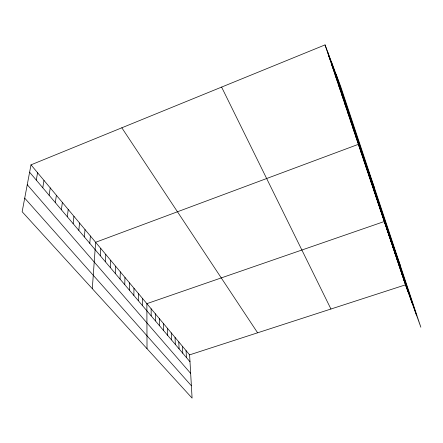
<?xml version="1.0" encoding="UTF-8"?>
<svg xmlns="http://www.w3.org/2000/svg" width="443" height="443" viewBox="0 0 443 443"><rect width="100%" height="100%" fill="white"/><g stroke="black" fill="none" stroke-linecap="round" stroke-linejoin="round"><path stroke-width="0.66" d="M142.635 305.786L142.652 298.61M138.294 300.664L138.354 293.465M133.875 295.437L133.974 288.216M129.362 290.104L129.511 282.872M124.765 284.666L124.959 277.418M120.07 279.123L120.319 271.852M115.28 273.464L115.579 266.177M110.396 267.683L110.744 260.39M105.406 261.791L105.811 254.476M100.312 255.766L100.777 248.445M92.305 288.681L95.633 242.282L358.376 144.329L374.435 187.815M89.796 243.34L90.383 235.992M84.364 236.922L85.017 229.568M78.815 230.36L79.541 223.001M73.145 223.66L73.937 216.289M67.342 216.804L68.211 209.434M61.411 209.794L62.358 202.418M55.342 202.623L56.372 195.247M49.134 195.285L50.247 187.91M42.783 187.771L43.979 180.401M36.276 180.085L37.566 172.72M30.999 164.851L22.15 211.743L192.085 398.107L189.604 354.86L30.999 164.851L325.04 44.893L340.722 86.562L420.85 327.211L405.483 284.838L325.04 44.893M189.604 354.86L405.483 284.838M24.719 198.137L191.376 385.753M27.25 184.709L190.667 373.405M29.609 172.211L190.003 361.77M121.836 127.794L257.616 332.798M221.605 87.094L330.938 309.015M328.462 55.104L330.921 61.649M331.801 65.049L334.271 71.644M335.052 74.751L337.533 81.385M338.219 84.203L340.711 90.876M341.315 93.429L343.812 100.135M344.327 102.427L346.836 109.161M347.273 111.21L349.787 117.971M350.147 119.787L352.667 126.571M352.955 128.16L355.474 134.965M355.696 136.339L358.221 143.161M360.995 152.143L363.526 158.993M363.559 159.779L366.084 166.64M366.062 167.244L368.587 174.116M368.51 174.548L371.035 181.425M370.902 181.696L373.432 188.574M373.25 188.685L375.775 195.573M375.542 195.529L378.067 202.418M377.79 202.229L380.31 209.113M379.989 208.791L382.508 215.675M382.143 215.22L384.657 222.098M400.107 264.908L384.253 221.517L146.866 303.654L147.021 348.685M386.385 227.868L388.893 234.735M388.472 234.092L390.975 240.953M390.516 240.189L393.013 247.039M392.52 246.164L395.006 253.003M394.48 252.017L396.967 258.85M396.402 257.76L398.883 264.576M398.29 263.386L400.765 270.191M400.14 268.901L402.609 275.696M401.956 274.317L404.42 281.095M403.739 279.627L406.192 286.394M336.148 74.407L416.448 315.073M331.652 62.457L412.056 302.968M327.482 51.388L407.931 291.588M186.06 350.618L186.431 357.551M182.455 346.299L182.798 353.259M178.789 341.902L179.099 348.885M175.051 337.428L175.328 344.433M171.247 332.865L171.491 339.897M167.371 328.224L167.581 335.279M163.423 323.495L163.6 330.572M159.402 318.678L159.541 325.771M155.299 313.766L155.404 320.882M151.124 308.76L151.19 315.898"/></g></svg>
